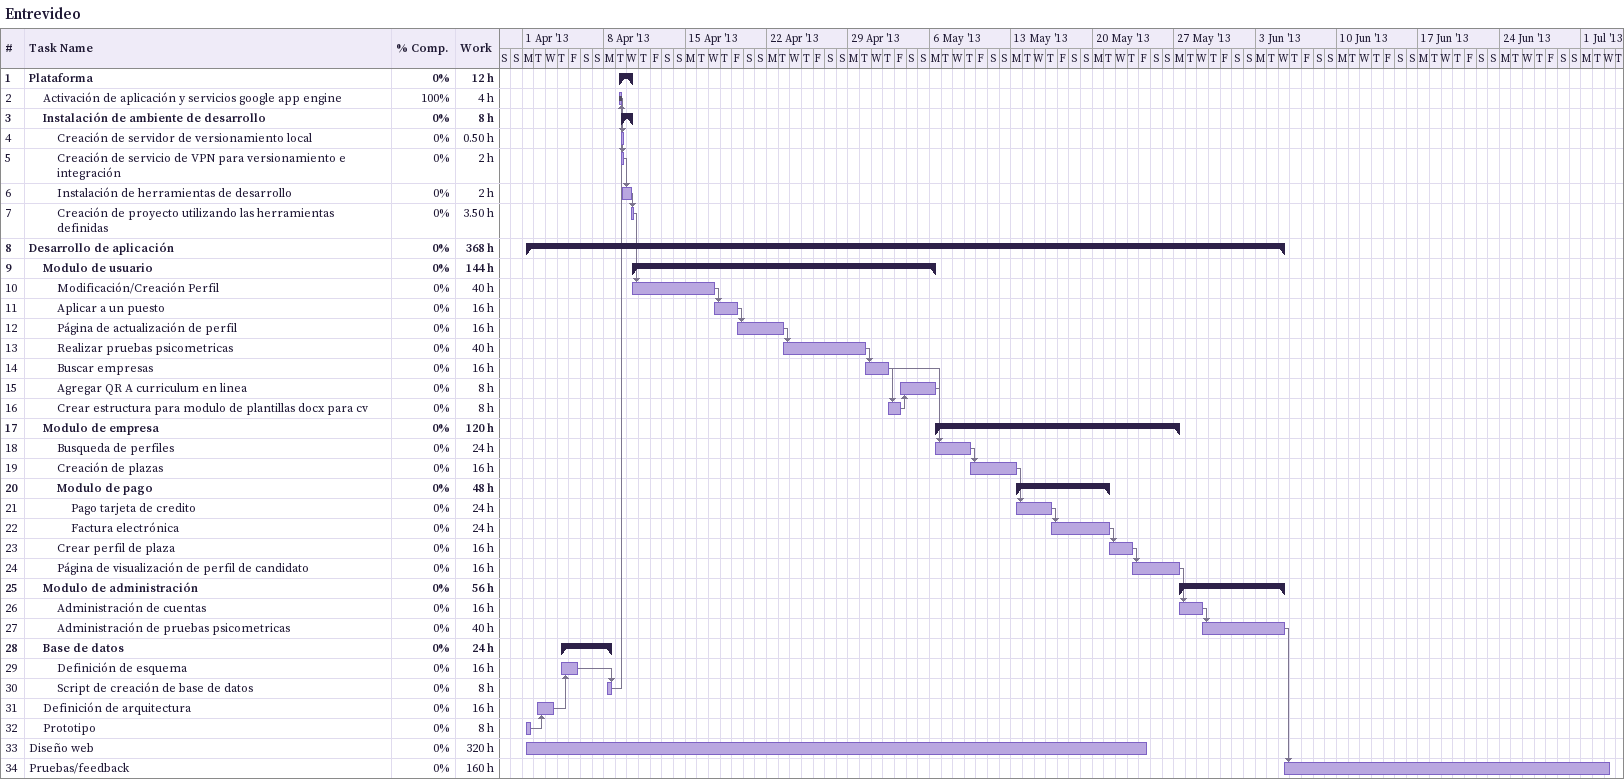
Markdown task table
Entrevideo

| ID | Level | Task | Start | Finish | Predecessors | % complete | Work (h) |
|---|---|---|---|---|---|---|---|
| 1 | 1 | **Plataforma** | 2013-04-09 | 2013-04-10 |  | 0 | 12 |
| 2 | 2 | Activación de aplicación y servicios google app engine | 2013-04-09 | 2013-04-09 | 30 | 100 | 4 |
| 3 | 2 | **Instalación de ambiente de desarrollo** | 2013-04-09 | 2013-04-10 |  | 0 | 8 |
| 4 | 3 | Creación de servidor de versionamiento local | 2013-04-09 | 2013-04-09 | 2 | 0 | 0.50 |
| 5 | 3 | Creación de servicio de VPN para versionamiento e integración | 2013-04-09 | 2013-04-09 | 4 | 0 | 2 |
| 6 | 3 | Instalación de herramientas de desarrollo | 2013-04-09 | 2013-04-10 | 5 | 0 | 2 |
| 7 | 3 | Creación de proyecto utilizando las herramientas definidas | 2013-04-10 | 2013-04-10 | 6 | 0 | 3.50 |
| 8 | 1 | **Desarrollo de aplicación** | 2013-04-01 | 2013-06-05 |  | 0 | 368 |
| 9 | 2 | **Modulo de usuario** | 2013-04-10 | 2013-05-06 |  | 0 | 144 |
| 10 | 3 | Modificación/Creación Perfil | 2013-04-10 | 2013-04-17 | 7 | 0 | 40 |
| 11 | 3 | Aplicar a un puesto | 2013-04-17 | 2013-04-19 | 10 | 0 | 16 |
| 12 | 3 | Página de actualización de perfil | 2013-04-19 | 2013-04-23 | 11 | 0 | 16 |
| 13 | 3 | Realizar pruebas psicometricas | 2013-04-23 | 2013-04-30 | 12 | 0 | 40 |
| 14 | 3 | Buscar empresas | 2013-04-30 | 2013-05-02 | 13 | 0 | 16 |
| 15 | 3 | Agregar QR A curriculum en linea | 2013-05-03 | 2013-05-06 | 16 | 0 | 8 |
| 16 | 3 | Crear estructura para modulo de plantillas docx para cv | 2013-05-02 | 2013-05-03 | 14 | 0 | 8 |
| 17 | 2 | **Modulo de empresa** | 2013-05-06 | 2013-05-27 |  | 0 | 120 |
| 18 | 3 | Busqueda de perfiles | 2013-05-06 | 2013-05-09 | 15, 14 | 0 | 24 |
| 19 | 3 | Creación de plazas | 2013-05-09 | 2013-05-13 | 18 | 0 | 16 |
| 20 | 3 | **Modulo de pago** | 2013-05-13 | 2013-05-21 |  | 0 | 48 |
| 21 | 4 | Pago tarjeta de credito | 2013-05-13 | 2013-05-16 | 19 | 0 | 24 |
| 22 | 4 | Factura electrónica | 2013-05-16 | 2013-05-21 | 21 | 0 | 24 |
| 23 | 3 | Crear perfil de plaza | 2013-05-21 | 2013-05-23 | 22 | 0 | 16 |
| 24 | 3 | Página de visualización de perfil de candidato | 2013-05-23 | 2013-05-27 | 23 | 0 | 16 |
| 25 | 2 | **Modulo de administración** | 2013-05-27 | 2013-06-05 |  | 0 | 56 |
| 26 | 3 | Administración de cuentas | 2013-05-27 | 2013-05-29 | 24 | 0 | 16 |
| 27 | 3 | Administración de pruebas psicometricas | 2013-05-29 | 2013-06-05 | 26 | 0 | 40 |
| 28 | 2 | **Base de datos** | 2013-04-04 | 2013-04-08 |  | 0 | 24 |
| 29 | 3 | Definición de esquema | 2013-04-04 | 2013-04-05 | 31 | 0 | 16 |
| 30 | 3 | Script de creación de base de datos | 2013-04-08 | 2013-04-08 | 29 | 0 | 8 |
| 31 | 2 | Definición de arquitectura | 2013-04-02 | 2013-04-03 | 32 | 0 | 16 |
| 32 | 2 | Prototipo | 2013-04-01 | 2013-04-01 |  | 0 | 8 |
| 33 | 1 | Diseño web | 2013-04-01 | 2013-05-24 |  | 0 | 320 |
| 34 | 1 | Pruebas/feedback | 2013-06-05 | 2013-07-03 | 27 | 0 | 160 |
